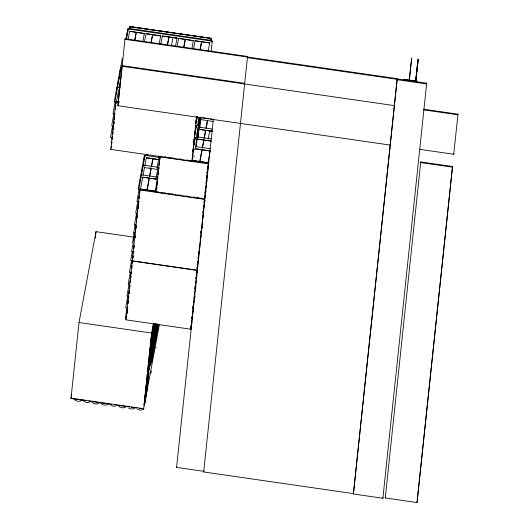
<?xml version="1.0" encoding="UTF-8"?>
<svg xmlns="http://www.w3.org/2000/svg" width="529" height="529" viewBox="0 0 529 529"><rect width="100%" height="100%" fill="white"/><g stroke="black" fill="none" stroke-linecap="round" stroke-linejoin="round"><path stroke-width="0.79" d="M78.332 399.613L70.992 398.555L79.006 322.531L96.013 231.656L134.359 237.204M95.326 238.162L95.498 236.536M95.67 234.909L96.013 231.656M114.244 101.846L122.278 58.455M114.846 102.051L121.121 67.818M116.294 91.887L116.823 87.596M192.159 160.459L192.027 161.147L110.792 149.403L115.877 101.694L119.124 102.163M111.355 146.143L111.315 147.697M111.599 143.828L111.844 141.521M112.088 139.206L112.333 136.899M112.604 134.3L112.928 131.218M113.094 129.678L113.497 125.829M113.973 122.483L113.808 124.024L114.013 120.923M114.178 119.382L114.502 116.301M115.262 109.086L115.587 106.005M115.831 103.697L115.99 102.157M118.027 82.954L118.192 81.387M118.529 78.966L118.641 77.882M111.718 143.848L111.883 142.308M112.208 139.226L112.452 136.912M112.723 134.32L112.968 132.012M113.213 129.698L113.451 127.39M114.297 119.402L114.542 117.088M115.382 109.106L115.626 106.792M115.95 103.71L116.076 101.383M118.992 101.819L116.552 101.383L119.005 101.733M119.68 74.814L119.845 73.24M120.01 71.673L120.262 69.319M120.347 69.253L120.46 68.168M390.812 145.164L117.888 105.714L122.272 65.067M247.473 57.039L203.685 471.967L353.458 493.617L397.127 79.31L247.36 57.661L247.579 56.471L125.042 38.762L117.888 105.714M127.033 35.172L127.714 29.492M127.476 32.19L127.82 28.93L212.235 41.13L211.117 51.723M129.129 29.598L129.248 28.5L210.939 40.31L210.833 40.878M129.334 29.181L129.506 27.548L130.319 27.667M129.638 26.741L211.362 38.405L129.684 26.45M130.094 26.84L129.731 28.771M129.665 31.317L144.364 33.525L129.665 31.317L128.097 39.735M146.004 33.677L160.697 35.886L146.004 33.677L144.576 41.341M132.574 242.699L134.135 233.871M134.108 234.023L134.287 232.376M138.79 189.633L145.058 155.4L158.707 157.371M140.152 180.257L140.747 175.363M140.654 176.269L140.767 175.185M191.029 328.542L190.896 329.23L125.995 319.853L139.815 189.283L158.475 191.981M126.405 318.127L126.729 315.046M126.887 313.505L127.218 310.424M127.377 308.883L127.542 307.342M127.978 303.21L128.302 300.128M128.461 298.587L128.706 296.273M128.977 293.681L129.307 290.6M129.545 288.292L129.87 285.21M130.425 281.091L130.266 282.631L130.392 280.304M130.551 278.763L130.961 274.908M131.119 273.367L131.285 271.827M131.635 268.468L131.959 265.386M132.204 263.072L132.448 260.764M133.057 255.024L132.726 258.159L133.077 256.611M133.222 253.464L133.381 251.897M133.744 248.498L134.075 245.363M134.842 238.057L135.173 234.922M135.45 232.304L135.695 229.956M135.86 228.396L136.191 225.261M136.469 222.656L136.707 220.348M136.951 218.034L137.275 214.953M137.798 210.053L137.752 211.607M137.957 208.512L138.36 204.657M138.525 203.116L138.691 201.575M139.041 198.21L139.365 195.128M139.61 192.821L139.934 189.739M141.891 171.323L142.056 169.756M142.222 168.182L142.565 165.65M127.006 313.518L127.251 311.211M127.496 308.896L127.654 307.356M128.091 303.223L128.256 301.682M128.58 298.601L128.825 296.293M129.096 293.701L129.34 291.386M129.665 288.305L129.909 285.997M130.67 278.776L130.914 276.469M131.238 273.387L131.404 271.846M131.754 268.481L131.999 266.173M132.323 263.092L132.488 261.551M132.845 258.172L133.004 256.611M133.334 253.477L133.5 251.916M133.863 248.511L134.108 246.164M134.961 238.07L135.126 236.503M135.979 228.409L136.224 226.062M136.581 222.676L136.746 221.135M137.071 218.054L137.315 215.739M138.076 208.525L138.32 206.217M138.644 203.136L138.803 201.595M139.405 195.922L139.16 198.23L139.464 196.643M139.729 192.84L139.894 191.3M142.473 166.556L142.585 165.471M140.489 189.051L155.189 191.174L140.489 189.051L142.698 177.182L156.591 179.192M143.868 160.042L144.384 155.936M144.285 156.842L144.404 155.757L138.3 188.344L138.188 189.428L139.702 189.647M142.698 177.182L156.577 179.278M144.51 167.554L157.582 169.445M158.588 159.527L146.335 157.754L158.581 159.613M177.05 38.161L162.343 36.038L177.056 38.068L172.97 37.473L171.548 45.137M157.02 168.116L159.163 156.194M208.333 163.838L204.624 199.023L156.062 192.001L159.897 156.128L159.771 156.822L208.333 163.838L208.459 163.15L190.652 160.578M156.544 189.508L156.875 186.426M157.034 184.886L157.358 181.804M157.873 176.898L157.834 178.458M158.118 174.59L158.442 171.508M158.687 169.194L158.852 167.653M159.123 165.061L159.533 161.213M159.692 159.672L160.016 156.591M156.663 189.527L156.829 187.987M157.153 184.905L157.397 182.591M158.237 174.603L158.402 173.062M158.806 169.214L158.971 167.673M159.487 162.767L159.242 165.081L159.546 163.494M159.811 159.685L160.056 157.377M178.683 38.399L193.376 40.614L178.683 38.399L177.255 46.063M153.443 323.292L151.618 333.025L143.604 409.049L159.441 324.27M146.427 390.296L146.996 387.241L147.36 387.294L144.516 404.778L144.153 404.725L145.138 397.173M147.756 380.007L148.12 380.06L147.565 385.317L145.283 397.544L144.92 397.491L145.468 392.227L146.612 386.117M147.948 375.828L148.523 372.773L148.887 372.826L146.044 390.309L145.68 390.257L146.235 384.993L147.664 377.356M147.71 373.943L146.44 383.022L146.804 383.075L149.647 365.592L149.284 365.539L147.994 372.416M149.476 361.36L150.044 358.305L150.408 358.358L147.565 375.841L147.207 375.788L148.186 368.237M149.806 356.42L148.523 363.291L147.968 368.554L148.332 368.607L151.175 351.124L150.811 351.071L150.097 354.893M150.858 347.659L149.284 356.057L148.728 361.32L149.092 361.373L151.38 349.153L151.935 343.89L151.572 343.837M150.044 348.823L149.489 354.086L149.852 354.139L152.696 336.656L152.332 336.603L150.044 348.823L150.408 348.876L152.696 336.656M151.38 338.534L150.256 346.852L150.62 346.905L152.907 334.685L153.456 329.422L153.099 329.369M154.065 323.688L151.38 339.671L151.016 339.618L153.575 323.662M144.516 404.778L147.36 387.294M145.283 397.544L148.12 380.06M146.044 390.309L146.599 385.046L146.235 384.993M146.804 383.075L147.36 377.812L146.996 377.759M147.565 375.841L150.408 358.358M148.332 368.607L148.887 363.344L148.523 363.291M149.092 361.373L149.647 356.11L149.284 356.057M149.852 354.139L150.408 348.876M150.62 346.905L153.456 329.422M151.38 339.671L153.939 323.715M146.758 389.496L146.996 387.241M147.36 383.763L147.518 382.262M148.365 374.274L148.523 372.773M148.887 369.295L149.125 367.04M149.647 362.061L149.489 363.568L149.852 363.621M150.494 354.08L150.732 351.825M151.175 347.593L151.016 349.1L151.38 349.153M152.094 338.858L152.253 337.357M152.623 333.878L152.861 331.623M153.463 325.89L153.622 324.389M150.534 364.699L150.983 360.421M151.4 356.48L151.849 352.202M153.132 340.035L153.582 335.763M153.999 331.815L154.455 327.544M151.763 353.63L156.934 324.132M152.63 345.411L153.086 341.139M153.952 332.92L153.661 337.218L155.791 323.688M151.664 362.266L152.478 355.144M153.344 346.925L152.531 354.04L150.897 361.856M154.21 338.705L151.929 353.656M155.076 330.486L152.795 345.437M153.84 343.824L152.372 351.659M154.706 335.604L153.238 343.44M155.572 327.385L153.84 335.075M151.618 371.113L150.639 373.176M153.655 351.606L154.475 344.491M155.341 336.272L154.521 343.387L152.894 351.196M156.207 328.053L155.387 335.168L153.76 342.977M156.558 324.098L154.627 334.758M154.964 341.39L153.496 349.226M155.83 333.171L154.362 341M155.652 340.954L156.465 333.839M157.331 325.619L156.518 332.734L154.885 340.544M156.961 330.737L155.493 338.567M157.642 330.301L157.933 326.003M156.042 347.639L156.081 347.262M195.016 40.759L209.715 42.975L195.016 40.759L193.594 48.423M192.305 156.141L192.569 153.681M192.827 151.221L193.085 148.761M193.383 145.944L193.554 144.305M193.898 141.025L194.163 138.565M196.484 125.552L194.573 135.761L194.718 133.282M195.961 121.445L196.14 119.805M192.08 159.434L192.682 153.701M192.86 152.061L193.204 148.781M194.275 138.585L193.33 147.598L195.241 137.388M194.573 135.761L195.267 129.202M195.439 127.568L195.611 125.928M195.994 122.285L196.338 119.005M192.027 161.147L196.728 116.559M196.319 146.487L199.393 117.312M198.051 137.553L200.213 117.081M199.869 127.839L200.947 117.636M210.873 38.518L210.516 40.442M211.309 40.726L211.481 39.086L211.236 41.031M211.336 41.56L211.587 38.624L211.448 41.917M209.715 130.848L212.175 131.119M193.244 160.624L207.95 162.747L193.257 160.538M191.247 325.95L190.83 327.504L191.002 325.864M191.782 318.484L191.954 316.845M192.338 313.208L192.51 311.568M192.86 308.288L193.118 305.828M193.416 303.005L193.588 301.371M194.923 288.708L195.181 286.255M195.525 282.975L195.697 281.335M195.994 278.512L196.166 276.872M196.517 273.599L196.775 271.139M197.628 265.975L197.191 268.329L197.317 266.008M197.641 262.926L197.8 261.392M198.091 258.668L198.329 256.36M198.653 253.279L198.818 251.744M199.188 248.253L199.347 246.712M200.2 238.605L200.445 236.298M200.815 232.806L200.987 231.166M202.323 218.51L202.495 216.87M202.924 212.77L203.096 211.131M203.394 208.307L203.652 205.854M204.002 202.574L204.174 200.934M204.558 197.291L204.73 195.651M204.988 193.191L205.245 190.738M205.51 188.278L205.682 186.638M206.065 182.994L206.237 181.354M206.581 178.081L206.839 175.621M207.137 172.798L207.308 171.158M190.949 327.517L191.121 325.877L190.83 327.504M191.379 323.424L191.643 320.964M191.901 318.504L192.073 316.864M192.457 313.221L192.629 311.581M192.973 308.308L193.237 305.848M193.707 301.385L193.535 303.024L193.766 301.47M193.964 298.925L194.308 295.651M195.036 288.728L195.3 286.268M195.644 282.995L195.816 281.355M196.371 276.072L196.114 278.532L196.411 277.011M196.629 273.612L196.894 271.152M197.191 268.329L197.429 266.021M197.753 262.946L197.919 261.405M198.203 258.688L198.448 256.373M198.772 253.298L198.937 251.758M199.301 248.266L199.545 245.959M200.319 238.619L200.564 236.311M200.934 232.82L201.106 231.18M201.45 227.9L201.622 226.267M202.442 218.523L202.7 216.063M203.043 212.79L203.215 211.15M203.513 208.327L203.771 205.867M204.121 202.587L204.293 200.947M204.677 197.31L204.849 195.67M205.107 193.211L205.364 190.751M205.622 188.291L205.801 186.658M206.184 183.014L206.442 180.554M206.7 178.094L206.958 175.635M207.513 170.358L207.17 173.631L207.758 170.49M207.778 167.898L208.036 165.438M190.896 329.23L197.099 270.372L132.204 260.995L132.349 260.142M204.749 198.335L197.119 270.213L132.217 260.83M203.804 471.339L176.574 467.405L213.352 118.952M195.459 148.755L210.152 150.97L195.452 148.841M383.022 497.505L382.884 498.258L353.385 493.993L397.246 78.682L124.937 39.325L125.042 38.762M404.037 80.044L404.11 79.357L416.819 81.195L416.64 82.445L416.746 81.883M409.148 80.507L411.701 58.269L411.225 60.815M409.36 80.461L411.641 58.256M415.582 81.44L418.201 59.301M415.662 81.446L417.685 61.695M418.155 59.202L415.807 81.393L418.214 59.208M382.884 498.258L426.698 83.198L397.2 78.933M385.271 497.961L420.74 161.94L452.513 166.536L417.037 502.55L385.271 497.961L385.39 497.333M417.037 502.55L452.513 166.536M419.411 149.297L453.73 154.256L458.008 114.171L423.689 109.212M125.915 39.027L127.82 28.93M126.57 38.67L128.388 28.956M117.55 88.244L117.736 87.278M119.369 78.53L119.547 77.565M115.143 101.76L113.001 113.682L115.269 114.013M129.142 29.069L129.248 28.5M129.155 29.426L129.506 27.548M115.877 101.694L115.745 102.388L118.992 102.857M113.894 113.596L111.751 125.518L113.266 125.737M116.545 101.469L118.76 89.599M119.151 87.55L120.295 81.4M112.644 125.433L110.501 137.355L112.77 137.685M113.689 124.004L113.98 122.45M110.792 149.403L110.918 148.715M134.736 39.748L136.158 32.17M134.935 39.992L136.35 32.414M70.992 398.555L71.752 394.495M142.942 41.103L144.371 33.439M150.93 42.869L152.491 34.53M151.268 42.353L152.689 34.775M159.282 43.464L160.71 35.8M160.776 44.456L162.343 36.038M141.494 175.826L141.673 174.861M143.313 166.113L143.491 165.147M145.131 156.399L145.31 155.433M139.081 189.342L136.938 201.265L139.213 201.595M139.815 189.283L139.689 189.971L204.591 199.354M137.838 201.179L135.695 213.101L137.209 213.319M167.415 44.469L168.83 36.891M143.088 175.132L144.516 167.468M144.767 166.179L146.335 157.754M146.725 155.705L147.022 154.104M167.607 44.714L169.029 37.136M136.588 213.015L134.445 224.937L135.96 225.162M135.219 224.217L133.513 233.818L135.021 234.036M133.348 241.257L134.65 234.287M133.202 242.745L131.635 251.573L133.91 251.903M132.263 251.625L130.703 260.453L132.217 260.671M131.595 260.367L129.453 272.29L131.721 272.62M130.352 272.204L128.21 284.126L129.717 284.344M129.102 284.04L126.96 295.962L128.474 296.18M146.983 189.818L149.191 178.042M149.449 176.66L151.01 168.321M151.406 166.185L152.828 158.607M147.181 190.063L149.383 178.286M149.786 176.144L151.201 168.572M151.605 166.43L153.02 158.852M130.147 282.612L130.438 281.058M127.853 295.876L125.71 307.799L127.978 308.129M129.043 293.674L129.334 292.12M175.628 45.739L177.056 38.068M125.201 318.524L127.231 307.686M125.995 319.853L126.127 319.159M155.89 178.868L157.92 168.03M155.189 191.174L157.404 179.311M156.062 192.001L156.187 191.313M183.609 47.59L185.17 39.252M183.947 47.074L185.368 39.503M191.961 48.185L193.383 40.528M200.088 49.197L201.509 41.619M200.286 49.442L201.701 41.864M151.016 339.618L151.301 338.091M151.664 337.006L151.955 335.479M152.669 331.663L152.954 330.136M150.54 345.325L151.83 338.448M149.919 351.792L150.633 347.976M151.492 343.394L151.777 341.866M151.142 346.131L151.426 344.604M154.706 326.849L155.295 323.715M154.528 328.998L155.407 324.297M152.974 337.647L155.559 323.86M148.874 360.553L151.935 343.89M156.095 324.211L155.493 326.538M148.398 366.26L151.175 351.124M152.107 345.873L156.247 324.217M148.477 366.709L148.761 365.182M156.439 324.806L155.228 332.781M147.207 375.788L147.631 373.494M148.345 369.678L148.636 368.151M208.294 50.553L209.722 42.889M157.272 323.94L156.359 330.347M146.725 381.495L149.647 365.592M157.384 324.515L155.751 332.324M150.375 362.312L157.53 324.079M151.241 359.733L152.709 351.897M157.814 324.634L157.483 327.914M145.68 390.257L145.964 388.729M146.249 387.202L148.887 372.826M158.072 324.429L156.882 329.891M211.117 41.011L211.481 39.086M146.903 384.59L147.188 383.062M150.481 365.797L158.072 324.78M196.001 122.338L197.026 116.836M197.145 116.856L195.704 123.905M196.583 120.394L197.317 116.466M152.372 357.3L153.833 349.464M154.362 346.647L155.83 338.811M156.359 335.988L157.827 328.159M144.92 397.491L146.487 389.086M145.422 395.639L145.997 392.584M144.153 404.725L144.443 403.197M144.728 401.67L145.442 397.848M145.726 396.32L146.011 394.793M194.46 135.741L196.371 125.532M212.129 41.698L212.235 41.13M193.356 146.798L195.122 137.368M197.416 125.882L199.01 117.365M193.938 144.853L194.229 143.28M194.527 141.712L195.261 137.785M192.814 155.506L193.111 153.939M193.402 152.365L193.991 149.224M196.166 137.719L199.995 117.273M194.917 149.562L200.868 117.782M193.832 157.483L194.136 155.824M196.438 146.612L196.742 144.999M198.256 136.899L198.706 134.472M199.744 161.391L201.946 149.614M202.204 148.232L203.764 139.901M204.022 138.519L205.583 130.18M205.986 128.044L207.401 120.467M199.936 161.636L202.144 149.859M202.541 147.723L203.963 140.145M204.359 138.003L205.781 130.432M206.178 128.289L207.599 120.711M208.155 139.187L209.722 130.762M207.95 162.747L210.165 150.884M207.051 173.618L207.494 171.257M208.201 168.136L208.492 166.562M206.244 183.1L206.541 181.526M206.363 183.113L206.806 180.759M207.394 177.618L207.685 176.045M206.68 181.943L206.971 180.369M205.556 192.596L205.854 191.022M205.583 192.992L205.874 191.425M203.453 208.34L203.896 205.986M203.572 208.36L204.015 206.006M204.749 202.078L205.047 200.504M202.766 217.842L203.063 216.268M202.938 217.452L203.229 215.885M201.814 228.105L202.111 226.538M201.833 228.508L202.131 226.934M200.756 238.169L201.046 236.595M199.651 247.433L199.942 245.866M197.072 268.315L197.363 266.742M198.388 262.444L198.679 260.876M196.233 278.598L196.676 276.244M196.55 277.427L196.848 275.854M195.161 288.847L195.459 287.273M195.28 288.867L195.723 286.506M195.598 287.69L195.889 286.123M193.594 303.057L193.885 301.49M194.474 298.343L194.917 295.989M194.493 298.746L194.936 296.385M192.523 313.307L192.814 311.74M192.642 313.327L193.078 310.966M191.683 323.589L191.981 322.022M192.569 318.881L192.86 317.307M176.574 467.405L176.679 466.843M203.685 471.967L203.896 470.843M404.004 79.919L404.11 79.357M407.753 79.819L407.588 79.363L407.892 79.515M416.713 81.757L416.819 81.195M426.698 83.198L426.553 83.952L397.054 79.687M353.385 493.993L353.57 492.988M420.74 161.94L420.621 162.568L452.394 167.164M458.008 114.171L457.889 114.8L423.57 109.84M453.73 154.256L453.849 153.635M81.988 400.096L80.097 401.174L77.69 401.286L75.515 400.513L74.126 398.959M90.856 401.227L88.965 402.311L86.551 402.417M99.677 402.8L97.786 403.885L95.372 403.991L93.197 403.217L91.808 401.663M108.538 403.931L106.646 405.016L104.239 405.121L102.064 404.354L100.675 402.794M126.226 406.636L124.335 407.72L121.921 407.826L119.746 407.059L118.357 405.498M135.087 407.766L133.196 408.851L130.789 408.963L128.613 408.19M143.954 408.904L142.063 409.982L139.729 410.101L137.48 409.32M110.925 405.485L113.133 406.259L115.514 406.146M86.63 402.424L84.376 401.643L82.987 400.089M129.658 26.589L211.362 38.405M172.983 37.281L174.61 37.513M122.166 65.629L244.735 83.344M122.047 66.257L394.158 105.588M119.303 77.532L120.797 77.743M117.484 87.245L120.096 87.622M202.838 117.722L208.558 118.549M210.192 118.78L211.825 119.018M200.914 119.614L213.161 121.472M199.645 127.238L212.255 129.056M208.763 130.432L210.383 130.663M199.096 129.327L212.162 131.218M199.083 129.413L212.155 131.304M197.826 136.951L211.223 138.889M197.277 139.041L211.164 141.051M197.271 139.127L211.157 141.137M196.008 146.665L210.192 148.715M164.757 156.835L166.37 157.067M168.804 157.417L170.417 157.649M172.037 157.887L173.657 158.118M179.324 158.938L180.944 159.169M186.605 159.989L188.225 160.227M143.247 165.114L157.675 167.197M149.647 167.918L151.268 168.149M141.428 174.828L156.65 177.03M160.909 192.331L162.535 192.563M164.155 192.801L165.775 193.032M168.209 193.383L169.835 193.621M171.456 193.852L173.076 194.09M178.756 194.91L180.382 195.141M186.056 195.961L187.683 196.199M193.356 197.019L194.983 197.257M197.416 197.608L199.036 197.839M200.663 198.077L202.283 198.309M153.304 327.398L153.668 327.451M79.006 322.531L151.618 333.025M151.572 334.354L151.935 334.407M152.544 334.632L152.907 334.685M150.811 341.589L151.175 341.641M147.756 370.525L148.12 370.578M147.968 378.037L148.332 378.083M147.201 385.271L147.565 385.317M145.468 392.227L145.832 392.28M146.44 392.498L146.804 392.551M144.708 399.461L145.072 399.514M71.031 398.158L143.643 408.686M79.965 399.851L85.678 400.678M88.938 401.147L111.784 404.447M114.231 404.804L129.737 407.046M131.371 407.284L137.077 408.104M139.524 408.461L141.157 408.699M414.101 80.302L414.405 80.461L414.101 80.302"/></g></svg>
